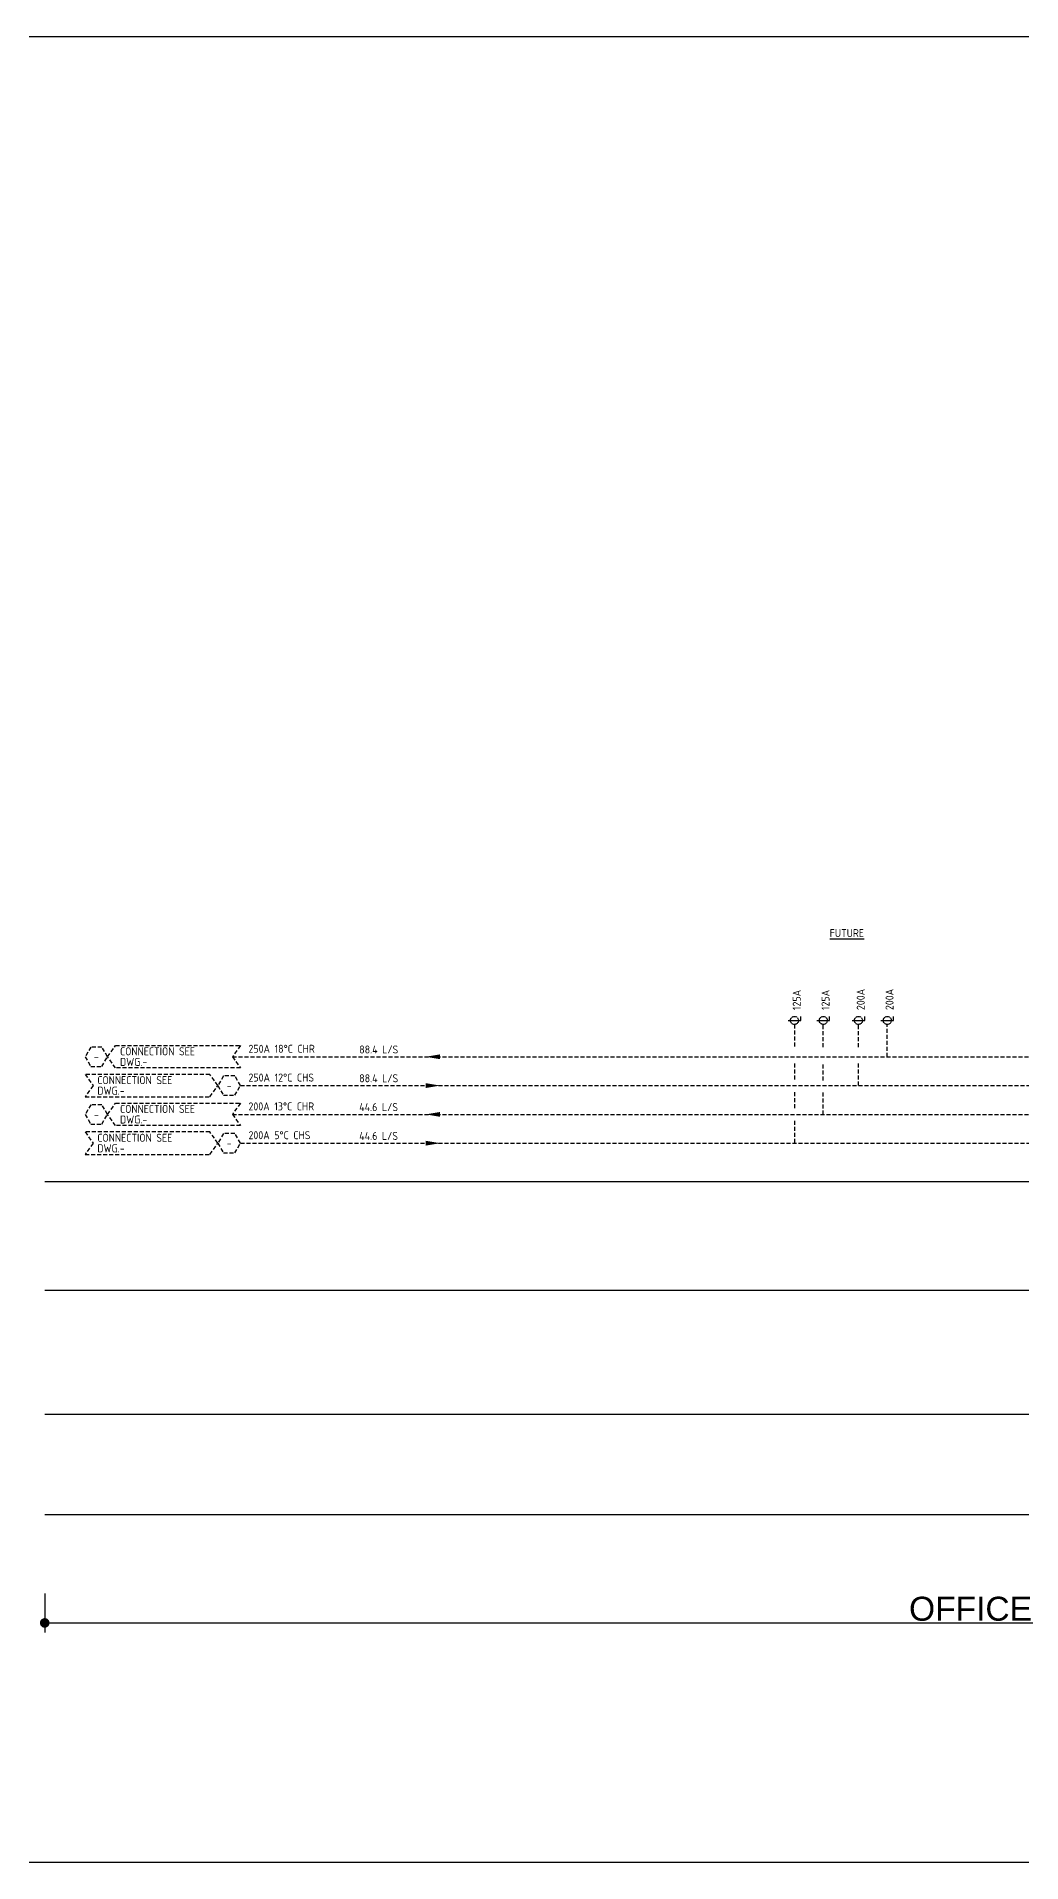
# Model space of a CAD drawing. Extents: x 41012 to 42076, y 83851 to 85507.
# Drawn here: x 41437 to 41745, y 84937 to 85507 of the extents above; entities that cross this region are included whole.
import ezdxf
from ezdxf.enums import TextEntityAlignment as Align

# ---------------------------------------------------------------- set-up
doc = ezdxf.new("R2010")
doc.units = 0
doc.header["$LTSCALE"] = 10
doc.linetypes.add('HIDDEN2', pattern=[0.1875, 0.125, -0.0625])
for name, color, linetype in [('DETL-TXT', 4, 'Continuous'), ('M-CR ZONE', 1, 'Continuous'), ('M-EQPM-TXT', 4, 'Continuous'), ('M-PIPE-CHWR13', 94, 'Continuous'), ('M-PIPE-CHWR20', 110, 'Continuous'), ('M-PIPE-CHWS12', 130, 'Continuous'), ('M-PIPE-CHWS5', 160, 'Continuous'), ('M-PIPE-FITTING', 2, 'Continuous'), ('txt', 2, 'Continuous')]:
    doc.layers.add(name, color=color, linetype=linetype)
doc.styles.add('AA-TXT', font='isocp.shx', dxfattribs={"bigfont": 'chineset.shx'})
doc.dimstyles.new('10-dim', dxfattribs={"dimscale": 10, "dimtxt": 0.25, "dimasz": 0.1, "dimexe": 0.1, "dimexo": 0.1, "dimgap": 0.05, "dimtad": 1, "dimdec": 0, "dimlfac": 100, "dimdsep": 46, "dimtxsty": 'AA-TXT', "dimblk": 'DOT', "dimcen": 2, "dimclrd": 256, "dimclre": 256, "dimclrt": 256, "dimazin": 0, "dimtfac": 1, "dimtdec": 0, "dimtix": 1, "dimtmove": 2, "dimatfit": 3, "dimldrblk": 'CIR', "dimfxl": 1, "dimtvp": 1, "dimtolj": 1, "dimtzin": 0, "dimarcsym": 0})

# ---------------------------------------------------------------- blocks, each defined once
blk = doc.blocks.new('_DOT')
at = {"color": 0, "linetype": 'ByBlock'}
blk.add_line((-0.5, 0), (-1, 0), dxfattribs=at)
at = {"color": 0, "linetype": 'ByBlock', "const_width": 0.5}
blk.add_lwpolyline([(-0.25, 0, 1), (0.25, 0, 1)], format="xyb", close=True, dxfattribs=at)
blk = doc.blocks.new('*D4')
at = {"layer": 'DEFPOINTS', "color": 0, "transparency": 16777216}
for p in [(41439.66, 85023.7), (42018.1, 85023.7), (42018.1, 85011.53)]:
    blk.add_point(p, dxfattribs=at)
at = {"layer": 'txt', "lineweight": -2, "transparency": 16777216}
for p, q in [((41439.66, 85020.7), (41439.66, 85008.53)), ((42018.1, 85020.7), (42018.1, 85008.53)), ((41442.66, 85011.53), (42015.1, 85011.53))]:
    blk.add_line(p, q, dxfattribs=at)
at = {"layer": 'txt', "lineweight": -2, "transparency": 16777216, "xscale": 3, "yscale": 3, "zscale": 3, "rotation": 180}
blk.add_blockref('_DOT', (41439.66, 85011.53), dxfattribs=at)
at = {"layer": 'txt', "lineweight": -2, "transparency": 16777216, "xscale": 3, "yscale": 3, "zscale": 3}
blk.add_blockref('_DOT', (42018.1, 85011.53), dxfattribs=at)
at = {"layer": 'txt', "transparency": 16777216, "insert": (41728.88, 85015.91), "char_height": 7.5, "attachment_point": 5, "style": 'AA-TXT'}
blk.add_mtext('\\A1;{\\fArial|b0|i0|c0|p34;OFFICE}', dxfattribs=at)
blk = doc.blocks.new('CIR')
at = {"color": 0}
blk.add_line((1, 0), (-1, 0), dxfattribs=at)
at = {"color": 3}
blk.add_circle((0, 0), 0.5, dxfattribs=at)

msp = doc.modelspace()

# ---------------------------------------------------------------- linework, layer by layer
at = {"layer": 'DEFPOINTS', "color": 1}
msp.add_lwpolyline([(41365.567, 85507.146), (42076.347, 85507.146), (42076.347, 84936.686), (41365.567, 84936.686)], close=True, dxfattribs=at)
at = {"layer": 'DETL-TXT', "color": 252, "linetype": 'HIDDEN2'}
for points in [[(41452.285, 85188.402), (41454.035, 85185.371), (41457.535, 85185.371), (41459.285, 85188.402), (41457.535, 85191.433), (41454.035, 85191.433)], [(41459.285, 85188.402), (41461.785, 85191.902), (41500.785, 85191.902), (41498.285, 85188.402), (41500.785, 85184.902), (41461.785, 85184.902)], [(41493.785, 85179.402), (41491.285, 85182.902), (41452.285, 85182.902), (41454.785, 85179.402), (41452.285, 85175.902), (41491.285, 85175.902)], [(41493.785, 85179.402), (41495.535, 85176.371), (41499.035, 85176.371), (41500.785, 85179.402), (41499.035, 85182.433), (41495.535, 85182.433)], [(41452.285, 85170.402), (41454.035, 85167.371), (41457.535, 85167.371), (41459.285, 85170.402), (41457.535, 85173.433), (41454.035, 85173.433)], [(41459.285, 85170.402), (41461.785, 85173.902), (41500.785, 85173.902), (41498.285, 85170.402), (41500.785, 85166.902), (41461.785, 85166.902)], [(41493.785, 85161.402), (41491.285, 85164.902), (41452.285, 85164.902), (41454.785, 85161.402), (41452.285, 85157.902), (41491.285, 85157.902)], [(41493.785, 85161.402), (41495.535, 85158.371), (41499.035, 85158.371), (41500.785, 85161.402), (41499.035, 85164.433), (41495.535, 85164.433)]]:
    msp.add_lwpolyline(points, close=True, dxfattribs=at)
at = {"layer": 'M-CR ZONE'}
for p, q in [((42018.102, 85149.307), (41439.662, 85149.307)), ((42018.102, 85115.397), (41439.662, 85115.397)), ((42018.102, 85076.657), (41439.662, 85076.657)), ((42018.102, 85045.346), (41439.662, 85045.346))]:
    msp.add_line(p, q, dxfattribs=at)
at = {"layer": 'M-PIPE-CHWR13', "color": 252, "linetype": 'HIDDEN2'}
for p, q in [((41682.883, 85191.375), (41682.883, 85198.501)), ((41682.883, 85181.024), (41682.883, 85186.342)), ((41682.883, 85170.402), (41682.883, 85177.337)), ((41498.285, 85170.402), (41889.556, 85170.402))]:
    msp.add_line(p, q, dxfattribs=at)
msp.add_solid([(41563.165, 85171.152), (41558.665, 85170.402), (41563.165, 85169.652)], dxfattribs=at)
at = {"layer": 'M-PIPE-CHWR20', "color": 252, "linetype": 'HIDDEN2'}
for p, q in [((41702.883, 85188.402), (41702.883, 85198.501)), ((41498.285, 85188.402), (41889.556, 85188.402))]:
    msp.add_line(p, q, dxfattribs=at)
msp.add_solid([(41563.165, 85189.152), (41558.665, 85188.402), (41563.165, 85187.652)], dxfattribs=at)
at = {"layer": 'M-PIPE-CHWS12', "color": 252, "linetype": 'HIDDEN2'}
for p, q in [((41693.883, 85191.375), (41693.883, 85198.501)), ((41693.883, 85179.402), (41693.883, 85186.342)), ((41500.785, 85179.402), (41889.556, 85179.402))]:
    msp.add_line(p, q, dxfattribs=at)
msp.add_solid([(41558.665, 85180.152), (41563.165, 85179.402), (41558.665, 85178.652)], dxfattribs=at)
at = {"layer": 'M-PIPE-CHWS5', "color": 252, "linetype": 'HIDDEN2'}
for p, q in [((41673.883, 85198.501), (41673.883, 85191.375)), ((41673.883, 85186.342), (41673.883, 85181.024)), ((41673.883, 85177.337), (41673.883, 85172.039)), ((41673.883, 85168.432), (41673.883, 85161.402)), ((41500.785, 85161.402), (41889.556, 85161.402))]:
    msp.add_line(p, q, dxfattribs=at)
msp.add_solid([(41558.665, 85162.152), (41563.165, 85161.402), (41558.665, 85160.652)], dxfattribs=at)
at = {"layer": 'M-PIPE-FITTING', "color": 252, "linetype": 'HIDDEN2', "ltscale": 0.1}
for p, q in [((41671.908, 85199.751), (41675.858, 85199.751)), ((41675.858, 85199.751), (41675.858, 85201.004)), ((41680.908, 85199.751), (41684.858, 85199.751)), ((41684.858, 85199.751), (41684.858, 85201.004)), ((41691.908, 85199.751), (41695.858, 85199.751)), ((41695.858, 85199.751), (41695.858, 85201.004)), ((41700.908, 85199.751), (41704.858, 85199.751)), ((41704.858, 85199.751), (41704.858, 85201.004))]:
    msp.add_line(p, q, dxfattribs=at)
for centre in [(41673.883, 85199.751), (41682.883, 85199.751), (41693.883, 85199.751), (41702.883, 85199.751)]:
    msp.add_circle(centre, 1.25, dxfattribs=at)

# ---------------------------------------------------------------- texts
at = {"layer": 'DETL-TXT', "color": 252, "linetype": 'HIDDEN2', "ltscale": 0.1, "style": 'AA-TXT'}
for s, p in [('125A', (41675.834, 85202.988)), ('125A', (41684.834, 85202.988)), ('200A', (41695.834, 85202.988)), ('200A', (41704.834, 85202.988))]:
    msp.add_text(s, height=2.5, rotation=90, dxfattribs=at).set_placement(p)
at = {"layer": 'DETL-TXT', "color": 252, "linetype": 'HIDDEN2', "style": 'AA-TXT'}
for p in [(41455.785, 85188.402), (41497.285, 85179.402), (41455.785, 85170.402), (41497.285, 85161.402)]:
    msp.add_text('-', height=2.5, dxfattribs=at).set_placement(p, align=Align.MIDDLE)
for s, p in [('CONNECTION SEE', (41463.181, 85188.849)), ('DWG.-', (41463.181, 85185.549)), ('250A 18%%DC CHR', (41503.315, 85189.652)), ('88.4 L/S', (41537.918, 85189.426)), ('CONNECTION SEE', (41456.104, 85179.849)), ('250A 12%%DC CHS', (41503.315, 85180.652)), ('88.4 L/S', (41537.918, 85180.426)), ('DWG.-', (41456.104, 85176.549)), ('CONNECTION SEE', (41463.181, 85170.849)), ('DWG.-', (41463.181, 85167.549)), ('200A 13%%DC CHR', (41503.315, 85171.652)), ('44.6 L/S', (41537.918, 85171.426)), ('CONNECTION SEE', (41456.104, 85161.849)), ('200A 5%%DC CHS', (41503.315, 85162.652)), ('44.6 L/S', (41537.918, 85162.426)), ('DWG.-', (41456.104, 85158.549))]:
    msp.add_text(s, height=2.5, dxfattribs=at).set_placement(p)
at = {"layer": 'M-EQPM-TXT', "color": 252, "linetype": 'HIDDEN2', "style": 'AA-TXT'}
msp.add_text('%%UFUTURE', height=2.5, dxfattribs=at).set_placement((41690.252, 85227.038), align=Align.MIDDLE)

# ---------------------------------------------------------------- dimensions: what is measured, and where the dimension line sits
at = {"layer": 'txt'}
dim = msp.add_linear_dim(base=(42018.102, 85011.526), p1=(41439.662, 85023.703), p2=(42018.102, 85023.703), text='{\\fArial|b0|i0|c0|p34;OFFICE}', dimstyle='10-dim', override={"dimtxt": 0.75, "dimasz": 0.3, "dimexe": 0.3, "dimexo": 0.3}, dxfattribs=at)
dim.commit()
dim.dimension.update_dxf_attribs({"geometry": '*D4', "text_midpoint": (41728.882, 85015.907)})

doc.saveas('drawing.dxf')
